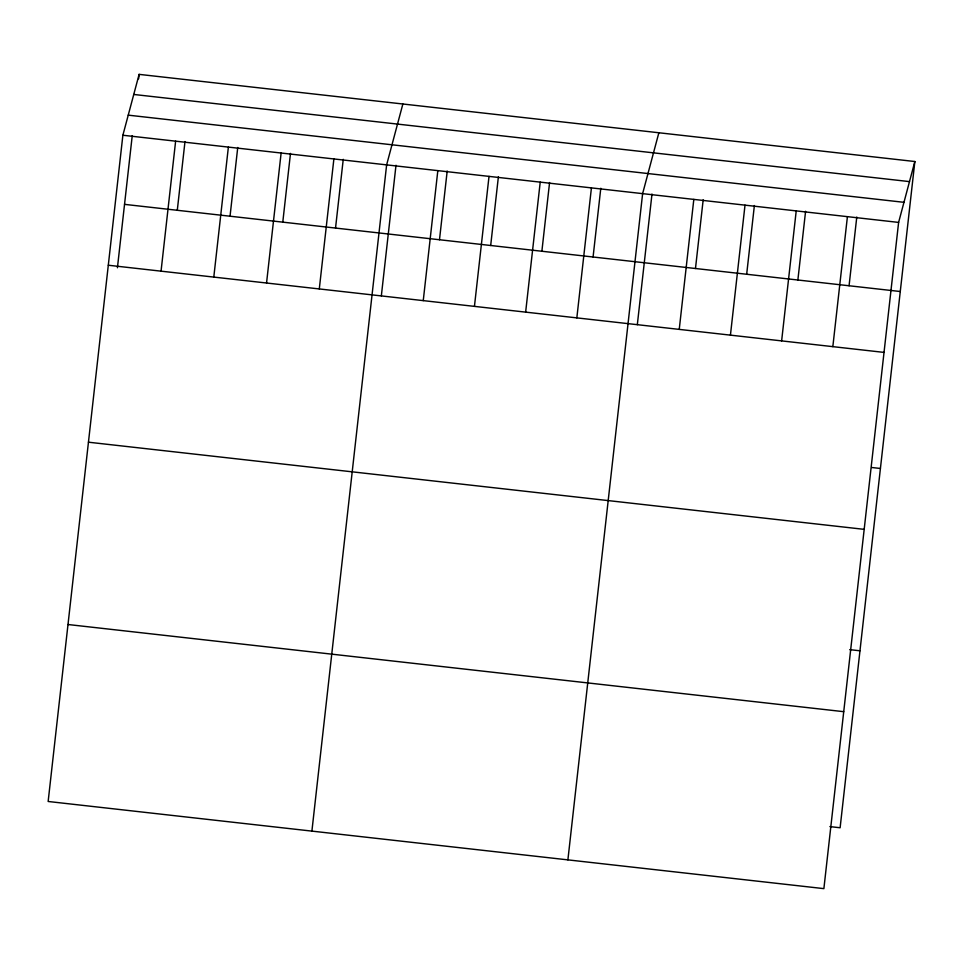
<?xml version="1.0" encoding="UTF-8"?>
<svg xmlns="http://www.w3.org/2000/svg" width="963" height="963" viewBox="0 0 963 963"><rect width="100%" height="100%" fill="white"/><g stroke="black" fill="none" stroke-linecap="round" stroke-linejoin="round"><path stroke-width="1.44" d="M122.879 135.241L48.15 801.481L823.883 888.632L898.611 222.405L914.85 161.519L139.117 74.368L122.879 135.241L898.611 222.405M117.426 267.762L132.244 135.627M138.612 78.846L139.117 74.368M161.05 271.169L175.627 141.176M177.288 210.283L184.992 141.549M213.798 277.091L228.375 147.098M230.037 216.206L237.741 147.483M266.546 283.014L281.124 153.021M282.785 222.14L290.489 153.406M319.295 288.948L333.884 158.955M335.533 228.062L343.249 159.328M311.904 831.117L386.632 164.878L402.871 103.992M381.336 295.93L395.998 165.263M423.251 300.625L437.828 170.632M439.489 239.739L447.193 171.005M474.446 306.378L489.023 176.385M490.685 245.493L498.389 176.759M525.642 312.132L540.219 182.139M541.88 251.247L549.584 182.513M576.837 317.886L591.426 187.893M593.076 257.001L600.792 188.267M567.893 859.875L642.622 193.635L658.861 132.762M637.325 324.687L651.987 194.02M679.24 329.382L693.817 199.389M695.479 268.508L703.183 199.774M730.436 335.136L745.013 205.143M746.674 274.25L754.378 205.528M781.631 340.89L796.22 210.897M797.87 280.004L805.586 211.282M832.839 346.644L847.416 216.651M849.065 285.758L856.781 217.024M914.85 161.519L840.121 827.759L829.877 826.603M133.761 94.458L909.493 181.61M128.235 115.151L903.968 202.314M124.54 204.361L900.273 291.512M108.301 265.234L884.034 352.398M871.647 467.488L880.423 468.475M88.452 442.198L864.184 529.349M849.727 649.64L859.971 650.795M68 624.518L843.732 711.681"/></g></svg>
